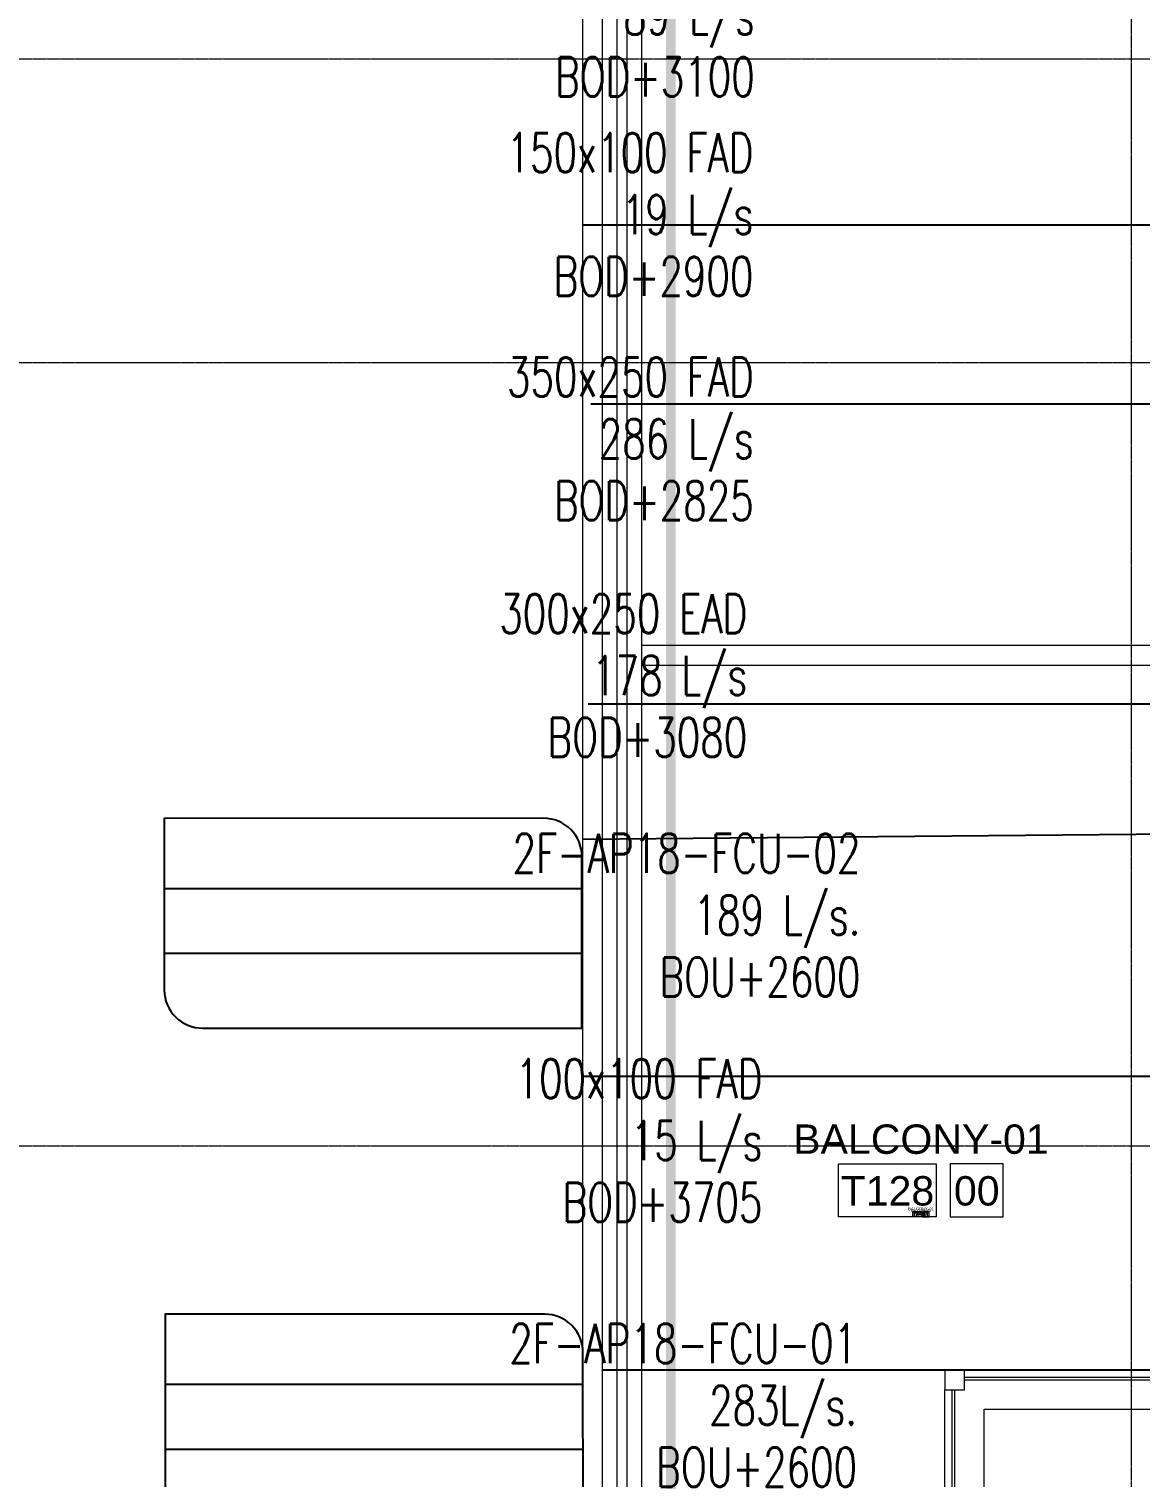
# Model space of a CAD drawing. Header units: millimetres. Extents: x -9226 to 166212, y -13 to 97274.
# Drawn here: x 24324 to 29996, y 61434 to 68828 of the extents above; entities that cross this region are included whole.
import ezdxf
from ezdxf.enums import TextEntityAlignment as Align

# ---------------------------------------------------------------- set-up
doc = ezdxf.new("R2010")
doc.units = ezdxf.units.MM
doc.linetypes.add('23491-A-XR-GRID$0$23288-XR-Unit GRIDS$0$CENTER2', pattern=[28.575, 19.05, -3.175, 3.175, -3.175])
doc.layers.get('0').update_dxf_attribs({"color": 8})
for name, color, linetype in [('0-AC TEXT', 7, 'Continuous'), ('1.INS', 8, 'Continuous'), ('1.STR', 8, 'Continuous'), ('cloud', 15, 'Continuous'), ('TAGGING', 7, 'Continuous')]:
    doc.layers.add(name, color=color, linetype=linetype)
for name, color, linetype, lineweight in [('1.TAGGING', 7, 'Continuous', 5), ('1.XREF', 8, 'Continuous', 9), ('23491-A-XR-GRID$0$G-ANNO-GRID', 8, '23491-A-XR-GRID$0$23288-XR-Unit GRIDS$0$CENTER2', 0), ('23491-XR-AR-2ND FLOOR PLAN$0$23491-XR-AR-2ND FLOOR PLAN$0$23491-XR-AR-TYP-FLOOR$0$A-WALL-CAVI', 8, 'Continuous', 15), ('23491-XR-AR-2ND FLOOR PLAN$0$23491-XR-AR-TYP FLOOR 2ND TO 18TH$0$23491-XR-AR-TYP-FLOOR$0$A-FLOR-HRAL', 8, 'Continuous', 15), ('23491-XR-AR-2ND FLOOR PLAN$0$23491-XR-AR-TYP FLOOR 2ND TO 18TH$0$23491-XR-AR-TYP-FLOOR$0$A-FLOR-PN00', 8, 'Continuous', 5), ('23491-XR-AR-2ND FLOOR PLAN$0$23491-XR-AR-TYP FLOOR 2ND TO 18TH$0$23491-XR-AR-TYP-FLOOR$0$A-FLOR-PN01', 8, 'Continuous', 9), ('23491-XR-AR-2ND FLOOR PLAN$0$23491-XR-AR-TYP-FLOOR$0$A-Glaz-Sill', 8, 'Continuous', 5), ('23491-XR-AR-2ND FLOOR PLAN$0$23491-XR-AR-TYP-FLOOR$0$A-GLAZ-WNDO', 8, 'Continuous', 13), ('23491-XR-AR-2ND FLOOR PLAN$0$23491-XR-AR-TYP-FLOOR$0$A-WALL-CAVI', 8, 'Continuous', 15), ('23491-XR-AR-2ND FLOOR PLAN$0$A-FLOR-IDEN', 8, 'Continuous', 9), ('23491-XR-AR-2ND FLOOR PLAN$0$A-FLOR-IDEN @ 10', 8, 'Continuous', 9), ('23491-XR-AR-2ND FLOOR PLAN$0$A-FLOR-IDEN @ 100', 8, 'Continuous', 9), ('23491-XR-AR-2ND FLOOR PLAN$0$A-FLOR-IDEN @ 5', 8, 'Continuous', 9), ('23491-XR-AR-2ND FLOOR PLAN$0$A-FLOR-IDEN @ 8', 8, 'Continuous', 9), ('23491-XR-AR-2ND FLOOR PLAN$0$NEC- Glass', 8, 'Continuous', 5), ('A-ANNO-DIMS', 8, 'Continuous', 9), ('MH SLAB', 15, 'Continuous', 0)]:
    doc.layers.add(name, color=color, linetype=linetype, lineweight=lineweight)
doc.styles.add('23491-XR-AR-2ND FLOOR PLAN$0$SDC-TEXT_4_2', font='arial.ttf')
doc.styles.add('ROMANS', font='isocp.shx', dxfattribs={"width": 0.8})
doc.styles.add('ROMANS100', font='romans.shx', dxfattribs={"width": 0.7, "height": 100})
doc.dimstyles.new('JSE', dxfattribs={"dimtxt": 50, "dimasz": 150, "dimexe": 0.18, "dimexo": 0.0625, "dimgap": 50, "dimtad": 0, "dimdec": 0, "dimrnd": 5, "dimzin": 0, "dimdsep": 46, "dimtxsty": 'ROMANS', "dimcen": 0.09, "dimclrd": 7, "dimclre": 7, "dimclrt": 7, "dimadec": 0, "dimazin": 0, "dimtfac": 1, "dimtdec": 0, "dimtofl": 0, "dimtmove": 0, "dimatfit": 3, "dimfxl": 1, "dimtolj": 1, "dimtzin": 0, "dimarcsym": 1})
doc.dimstyles.new('JSE-1.25', dxfattribs={"dimtxt": 200, "dimasz": 150, "dimexe": 0.18, "dimexo": 0.0625, "dimgap": 20, "dimtad": 1, "dimdec": 0, "dimrnd": 5, "dimzin": 0, "dimdsep": 46, "dimtxsty": 'ROMANS', "dimcen": 0.09, "dimclrd": 256, "dimclre": 256, "dimclrt": 7, "dimadec": 0, "dimazin": 0, "dimtfac": 1, "dimtdec": 0, "dimtofl": 0, "dimtmove": 0, "dimatfit": 3, "dimfxl": 1, "dimtolj": 1, "dimtzin": 0, "dimarcsym": 0})

# ---------------------------------------------------------------- blocks, each defined once
blk = doc.blocks.new('23491-XR-AR-2ND FLOOR PLAN$0$A$C98741eb2')
at = {"layer": '23491-XR-AR-2ND FLOOR PLAN$0$23491-XR-AR-TYP-FLOOR$0$A-Glaz-Sill', "color": 8}
for p, q in [((-2537.4, 48940.4, 0), (-787.4, 48940.4, 0)), ((-2637.4, 47515.4, 0), (-2637.4, 48840.4, 0)), ((-2437.4, 48740.4, 0), (-787.4, 48740.4, 0)), ((-2437.4, 47515.4, 0), (-2437.4, 48740.4, 0))]:
    blk.add_line(p, q, dxfattribs=at)
at = {"layer": '23491-XR-AR-2ND FLOOR PLAN$0$23491-XR-AR-TYP-FLOOR$0$A-GLAZ-WNDO', "color": 8, "elevation": 0}
blk.add_lwpolyline([(-2637.4, 48840.4), (-2537.4, 48840.4), (-2537.4, 48940.4), (-2637.4, 48940.4)], close=True, dxfattribs=at)
at = {"layer": '23491-XR-AR-2ND FLOOR PLAN$0$NEC- Glass', "color": 8}
for p, q in [((-2537.4, 48904.4, 0), (-787.4, 48904.4, 0)), ((-2537.4, 48890.4, 0), (-787.4, 48890.4, 0)), ((-2601.4, 47515.4, 0), (-2601.4, 48840.4, 0)), ((-2587.4, 47515.4, 0), (-2587.4, 48840.4, 0))]:
    blk.add_line(p, q, dxfattribs=at)
blk = doc.blocks.new('*U507')
at = {"color": 8, "linetype": 'ByBlock'}
for points in [[(1.3, 0), (-7, 0), (-7, 4.5), (1.3, 4.5)], [(2.5, 0), (7, 0), (7, 4.5), (2.5, 4.5)]]:
    blk.add_lwpolyline(points, close=True, dxfattribs=at)
at = {"color": 8, "linetype": 'ByBlock', "style": '23491-XR-AR-2ND FLOOR PLAN$0$SDC-TEXT_4_2'}
for tag, p in [('ROOM-NAME-2', (0, 9.95)), ('ROOM-NAME-1', (0, 6.6)), ('ROOM-NO.', (-2.85, 2.2)), ('ROOM-FINISH', (4.75, 2.2))]:
    blk.add_attdef(tag, text='', height=2.5, dxfattribs=at).set_placement(p, align=Align.MIDDLE_CENTER)
blk = doc.blocks.new('*U794')
at = {"layer": '23491-XR-AR-2ND FLOOR PLAN$0$A-FLOR-IDEN @ 10', "color": 8}
ref = blk.add_blockref('*U507', (28877.1, 62763.4), dxfattribs=dict(at, xscale=5.999999999999999, yscale=5.999999999999999, zscale=5.999999999999999))
ref.add_attrib('ROOM-NO.', 'T128', dxfattribs={"layer": '0', "color": 0, "linetype": 'ByBlock', "height": 15, "style": '23491-XR-AR-2ND FLOOR PLAN$0$SDC-TEXT_4_2'}).set_placement((28860, 62776.6), align=Align.MIDDLE_CENTER)
ref.add_attrib('ROOM-FINISH', '00', dxfattribs={"layer": '0', "color": 0, "linetype": 'ByBlock', "height": 15, "style": '23491-XR-AR-2ND FLOOR PLAN$0$SDC-TEXT_4_2'}).set_placement((28905.6, 62776.6), align=Align.MIDDLE_CENTER)
ref.add_attrib('ROOM-NAME-1', 'BALCONY-01', dxfattribs={"layer": '0', "color": 0, "linetype": 'ByBlock', "height": 15, "style": '23491-XR-AR-2ND FLOOR PLAN$0$SDC-TEXT_4_2'}).set_placement((28877.1, 62803), align=Align.MIDDLE_CENTER)
at = {"layer": '23491-XR-AR-2ND FLOOR PLAN$0$A-FLOR-IDEN @ 100', "color": 8}
ref = blk.add_blockref('*U507', (28877.1, 62763.4), dxfattribs=dict(at, xscale=60, yscale=60, zscale=60))
ref.add_attrib('ROOM-NO.', 'T128', dxfattribs={"layer": '0', "color": 0, "linetype": 'ByBlock', "height": 150, "style": '23491-XR-AR-2ND FLOOR PLAN$0$SDC-TEXT_4_2'}).set_placement((28706.1, 62895.4), align=Align.MIDDLE_CENTER)
ref.add_attrib('ROOM-FINISH', '00', dxfattribs={"layer": '0', "color": 0, "linetype": 'ByBlock', "height": 150, "style": '23491-XR-AR-2ND FLOOR PLAN$0$SDC-TEXT_4_2'}).set_placement((29162.1, 62895.4), align=Align.MIDDLE_CENTER)
ref.add_attrib('ROOM-NAME-1', 'BALCONY-01', dxfattribs={"layer": '0', "color": 0, "linetype": 'ByBlock', "height": 150, "style": '23491-XR-AR-2ND FLOOR PLAN$0$SDC-TEXT_4_2'}).set_placement((28877.1, 63159.4), align=Align.MIDDLE_CENTER)
at = {"layer": '23491-XR-AR-2ND FLOOR PLAN$0$A-FLOR-IDEN @ 5', "color": 8}
ref = blk.add_blockref('*U507', (28877.1, 62763.4), dxfattribs=dict(at, xscale=3, yscale=3, zscale=3))
ref.add_attrib('ROOM-NO.', 'T128', dxfattribs={"layer": '0', "color": 0, "linetype": 'ByBlock', "height": 7.5, "style": '23491-XR-AR-2ND FLOOR PLAN$0$SDC-TEXT_4_2'}).set_placement((28868.6, 62770), align=Align.MIDDLE_CENTER)
ref.add_attrib('ROOM-FINISH', '00', dxfattribs={"layer": '0', "color": 0, "linetype": 'ByBlock', "height": 7.5, "style": '23491-XR-AR-2ND FLOOR PLAN$0$SDC-TEXT_4_2'}).set_placement((28891.4, 62770), align=Align.MIDDLE_CENTER)
ref.add_attrib('ROOM-NAME-1', 'BALCONY-01', dxfattribs={"layer": '0', "color": 0, "linetype": 'ByBlock', "height": 7.5, "style": '23491-XR-AR-2ND FLOOR PLAN$0$SDC-TEXT_4_2'}).set_placement((28877.1, 62783.2), align=Align.MIDDLE_CENTER)
at = {"layer": '23491-XR-AR-2ND FLOOR PLAN$0$A-FLOR-IDEN @ 8', "color": 8}
ref = blk.add_blockref('*U507', (28877.1, 62763.4), dxfattribs=dict(at, xscale=4.8, yscale=4.8, zscale=4.8))
ref.add_attrib('ROOM-NO.', 'T128', dxfattribs={"layer": '0', "color": 0, "linetype": 'ByBlock', "height": 12, "style": '23491-XR-AR-2ND FLOOR PLAN$0$SDC-TEXT_4_2'}).set_placement((28863.4, 62773.9), align=Align.MIDDLE_CENTER)
ref.add_attrib('ROOM-FINISH', '00', dxfattribs={"layer": '0', "color": 0, "linetype": 'ByBlock', "height": 12, "style": '23491-XR-AR-2ND FLOOR PLAN$0$SDC-TEXT_4_2'}).set_placement((28899.9, 62773.9), align=Align.MIDDLE_CENTER)
ref.add_attrib('ROOM-NAME-1', 'BALCONY-01', dxfattribs={"layer": '0', "color": 0, "linetype": 'ByBlock', "height": 12, "style": '23491-XR-AR-2ND FLOOR PLAN$0$SDC-TEXT_4_2'}).set_placement((28877.1, 62795), align=Align.MIDDLE_CENTER)
blk = doc.blocks.new('23491-XR-AR-2ND FLOOR PLAN')
at = {"layer": '23491-XR-AR-2ND FLOOR PLAN$0$23491-XR-AR-2ND FLOOR PLAN$0$23491-XR-AR-TYP-FLOOR$0$A-WALL-CAVI', "color": 8}
blk.add_lwpolyline([(30400, 65680), (27450, 65680), (27450, 65580), (30400, 65580)], dxfattribs=at)
at = {"layer": '23491-XR-AR-2ND FLOOR PLAN$0$23491-XR-AR-TYP FLOOR 2ND TO 18TH$0$23491-XR-AR-TYP-FLOOR$0$A-FLOR-HRAL', "color": 8}
for points in [[(33700, 81405), (29250, 81405, 0.414214), (27325, 79480), (27325, 34180)], [(33700, 81355), (29250, 81355, 0.414214), (27375, 79480), (27375, 34180)]]:
    blk.add_lwpolyline(points, format="xyb", dxfattribs=at)
at = {"layer": '23491-XR-AR-2ND FLOOR PLAN$0$23491-XR-AR-TYP FLOOR 2ND TO 18TH$0$23491-XR-AR-TYP-FLOOR$0$A-FLOR-PN00', "color": 8}
blk.add_line((27150, 79480), (27150, 34280), dxfattribs=at)
at = {"layer": '23491-XR-AR-2ND FLOOR PLAN$0$23491-XR-AR-TYP FLOOR 2ND TO 18TH$0$23491-XR-AR-TYP-FLOOR$0$A-FLOR-PN01', "color": 8}
for points in [[(33550, 81480), (29250, 81480, 0.414214), (27250, 79480), (27250, 34180)], [(33700, 81280), (29250, 81280, 0.414214), (27450, 79480), (27450, 34180)]]:
    blk.add_lwpolyline(points, format="xyb", dxfattribs=at)
at = {"layer": '23491-XR-AR-2ND FLOOR PLAN$0$23491-XR-AR-TYP-FLOOR$0$A-WALL-CAVI', "color": 8}
blk.add_lwpolyline([(30400, 65680), (27450, 65680), (27450, 65580), (30400, 65580)], dxfattribs=at)
at = {"layer": '23491-XR-AR-2ND FLOOR PLAN$0$23491-XR-AR-TYP-FLOOR$0$A-GLAZ-WNDO', "color": 8}
blk.add_blockref('23491-XR-AR-2ND FLOOR PLAN$0$A$C98741eb2', (31637.3, 13039.4, 0), dxfattribs=at)
at = {"layer": '23491-XR-AR-2ND FLOOR PLAN$0$A-FLOR-IDEN'}
blk.add_blockref('*U794', (0, 0), dxfattribs=at)
blk = doc.blocks.new('23491-A-XR-GRID')
at = {"layer": '23491-A-XR-GRID$0$G-ANNO-GRID', "color": 8, "ltscale": 0.5}
for p, q in [((29950, 96273.8), (29950, 34912.2)), ((-8075.9, 68675.3, 0), (56827.8, 68675.3, 0)), ((-8075.9, 67125.3, 0), (56827.8, 67125.3, 0)), ((-8075.9, 63125.3, 0), (56827.8, 63125.3, 0))]:
    blk.add_line(p, q, dxfattribs=at)
blk = doc.blocks.new('XREF')
at = {"layer": 'A-ANNO-DIMS', "color": 8}
blk.add_blockref('23491-XR-AR-2ND FLOOR PLAN', (0, 0), dxfattribs=at)
blk.add_blockref('23491-A-XR-GRID', (0, 0))
blk = doc.blocks.new('I LOVE USTR')
at = {"layer": 'MH SLAB', "const_width": 50}
blk.add_lwpolyline([(43216.4, 17719.1), (44047.4, 12883.2, -0.093317), (43355.2, 12622.3), (12015.4, 7239.6, -0.414199), (10629.5, 8219), (9935.6, 12256.9), (11019.7, 12443.2), (9740.9, 19884.8), (10254.3, 19973), (10238.2, 20067), (12308.6, 20422.8), (10825.9, 29051.1, -0.414214), (11805.3, 30437), (26850, 33022.3), (26850, 34179.9), (27600.4, 34180), (27600.4, 79563.2, -0.414214), (29600.4, 81563.2), (37750, 81563.2), (47799.9, 81563.2, -0.414214), (49799.9, 79563.2), (49799.9, 18850.6), (43216.4, 17719.1)], format="xyb", dxfattribs=at)
blk = doc.blocks.new('A$C32d94600')
at = {"layer": 'cloud', "color": 15}
blk.add_blockref('I LOVE USTR', (-5100, -86375.9, 0), dxfattribs=at)
blk = doc.blocks.new('*U563')
at = {"layer": 'TAGGING', "color": 7, "linetype": 'Continuous', "extrusion": (0.017452, 2.537e-13, 0.999848)}
for p, q in [((1638.6, -276.3, -28.1), (0, -276.4, 0)), ((1638.6, -530.2, -28.1), (0, -530.3, 0))]:
    blk.add_line(p, q, dxfattribs=at)
blk.add_lwpolyline([(0.1, -1488.8), (0, 0), (-673.2, 0, 0.414214), (-823.2, -150.1), (-823.2, -1638.9), (-149.9, -1638.8, 0.414214)], format="xyb", close=True, dxfattribs=at)

msp = doc.modelspace()

# ---------------------------------------------------------------- block references
at = {"layer": '1.STR'}
msp.add_blockref('A$C32d94600', (5100, 86375.3), dxfattribs=at)

# ---------------------------------------------------------------- next in the draw order: block references
at = {"layer": '1.XREF'}
msp.add_blockref('XREF', (0, 0), dxfattribs=at)

# ---------------------------------------------------------------- next in the draw order: linework, layer by layer
at = {"layer": '1.INS', "color": 7, "elevation": 0}
msp.add_lwpolyline([(36454.1, 63480), (27150, 63480)], dxfattribs=at)

# ---------------------------------------------------------------- next in the draw order: block references
at = {"layer": '1.TAGGING', "xscale": 1.301204819277108, "yscale": 1.301204819277108, "zscale": 1.301204819277108}
for p in [(25014.6, 64797.4), (25019.8, 62265.4)]:
    msp.add_blockref('*U563', p, dxfattribs=at)

# ---------------------------------------------------------------- next in the draw order: texts
at = {"layer": '0-AC TEXT', "char_height": 200, "attachment_point": 3, "line_spacing_factor": 0.946776, "style": 'ROMANS100'}
for s, insert, width in [('200x200 EAD\\P89 L/s\\PBOD+3100', (28029, 69314.9), 2328.667), ('150x100 FAD\\P19 L/s\\PBOD+2900', (28021.9, 68296.1), 2328.667), ('350x250 FAD\\P286 L/s\\PBOD+2825', (28023.9, 67150.9), 2328.667), ('300x250 EAD\\P178 L/s\\PBOD+3080', (27990.7, 65942.5), 2328.667), ('2F-AP18-FCU-02\\P189 L/s. \\PBOU+2600', (28568.5, 64718.6, 24.5), 3514.266), ('100x100 FAD\\P15 L/s\\PBOD+3705', (28067.7, 63567.9, 0), 2328.667), ('2F-AP18-FCU-01\\P283L/s. \\PBOU+2600', (28551.5, 62215.5, 23.8), 3514.266)]:
    msp.add_mtext(s, dxfattribs=dict(at, insert=insert, width=width))

# ---------------------------------------------------------------- next in the draw order: leaders
at = {"layer": '1.INS'}
for points in [[(38389.1, 68900.2), (38406.5, 67825.7), (27150, 67825.7)], [(38649.3, 66911.6, 0.1), (27192.7, 66911.6, 0.1)], [(38170.7, 65380.5, 0.1), (27178.5, 65380.5, 0.1)]]:
    msp.add_leader(points, dimstyle='JSE', override={"dimgap": 50, "dimtad": 0}, dxfattribs=at)
at = {"layer": '1.TAGGING', "color": 6}
for points in [[(36332, 64241.6, 0), (36319.6, 64774, 0), (27150, 64689.2, 0)], [(35555, 62450.4), (35557.8, 61980), (27250, 61979.6)]]:
    msp.add_leader(points, dimstyle='JSE-1.25', override={"dimgap": 20, "dimtad": 0}, dxfattribs=at)

doc.saveas('drawing.dxf')
